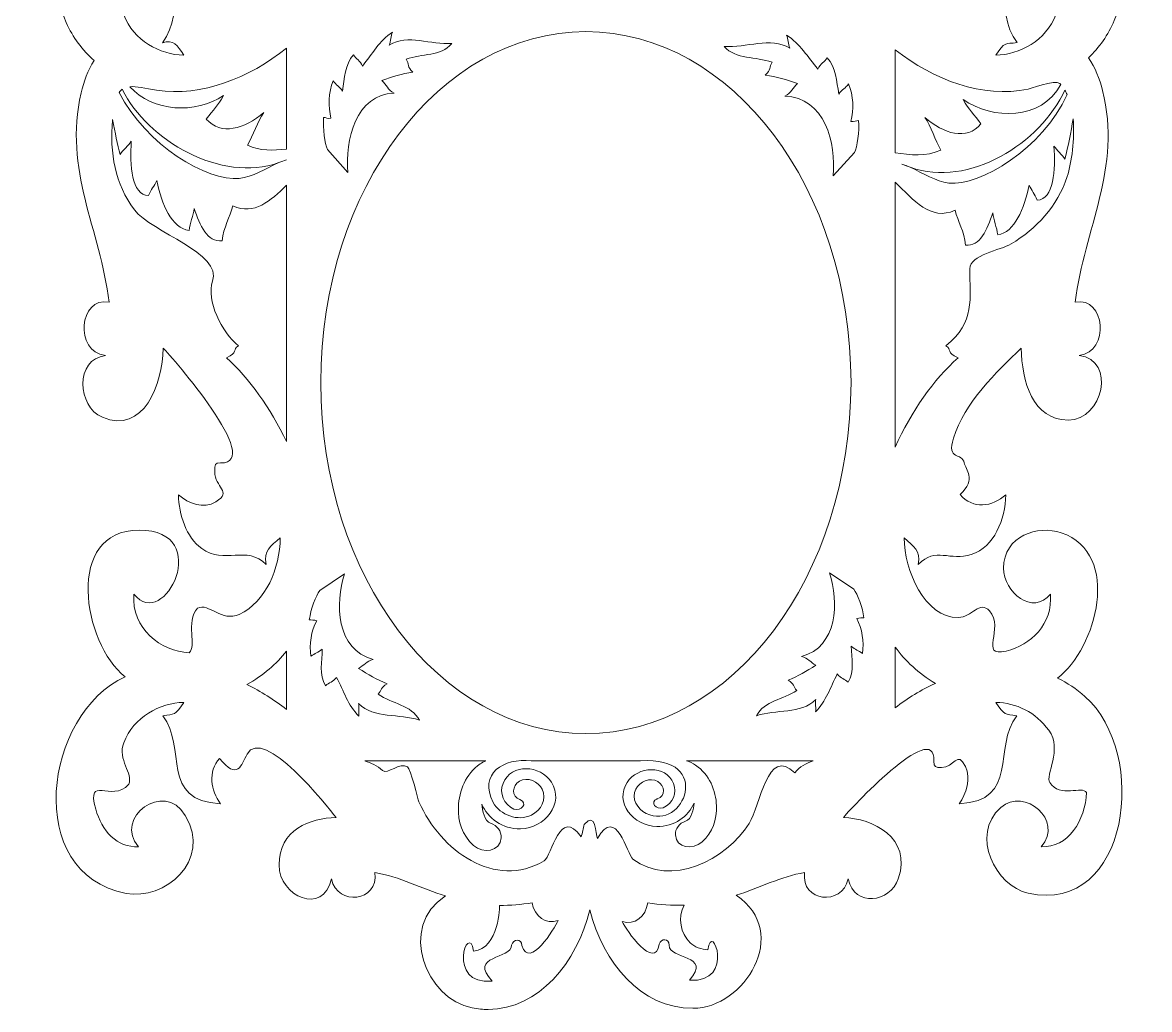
# Model space of a CAD drawing. Header units: centimetres. Extents: x -35 to 38, y -49 to 51.
# Drawn here: x -35.4 to 37.9, y -48.7 to 15.6 of the extents above; entities that cross this region are included whole.
import ezdxf

# ---------------------------------------------------------------- set-up
doc = ezdxf.new("R2010")
doc.units = ezdxf.units.CM
doc.header["$MEASUREMENT"] = 0
doc.layers.add('Camada 1', color=7, linetype='Continuous')

msp = doc.modelspace()

# ---------------------------------------------------------------- linework, layer by layer
at = {"layer": 'Camada 1', "color": 7, "lineweight": 9}
msp.add_ellipse((1.24353, -7.88677), major_axis=(0, 22.85319), ratio=0.75511428, dxfattribs=at)
at = {"layer": 'Camada 1', "color": 175, "lineweight": 9}
msp.add_open_spline([(-0.82451, 49.21813), (-0.31314, 49.23525), (0.11696, 48.79832), (0.46382, 48.20549), (0.46382, 48.20549), (0.20226, 48.09885), (-0.04941, 47.98473), (-0.26654, 47.88163), (-0.26654, 47.88163), (-1.32623, 46.91032), (-2.70864, 47.46081), (-3.41246, 46.21266), (-3.41246, 46.21266), (-4.98979, 43.41712), (-0.98296, 41.9436), (-0.77607, 44.76098), (-0.77607, 44.76098), (0.40431, 43.0922), (-1.8345, 40.33156), (-2.89932, 39.31406), (-2.89932, 39.31406), (-3.07469, 40.75643), (-4.03945, 41.57144), (-5.27324, 41.69894), (-5.27324, 41.69894), (-4.3057, 40.41023), (-4.78641, 38.93897), (-5.2891, 37.52878), (-5.2891, 37.52878), (-5.66316, 36.48107), (-6.1255, 35.4214), (-6.28718, 34.29775), (-6.28718, 34.29775), (-7.03198, 34.6908), (-7.92584, 34.51088), (-8.61507, 34.06767), (-8.61507, 34.06767), (-9.31904, 37.39138), (-14.19882, 37.15437), (-15.1954, 34.06645), (-15.1954, 34.06645), (-16.22613, 30.87281), (-12.38136, 26.02414), (-9.34996, 25.53943), (-9.34996, 25.53943), (-10.37281, 25.16538), (-11.41503, 24.68735), (-12.48841, 24.51571), (-12.48841, 24.51571), (-12.23548, 26.42548), (-14.92618, 26.72387), (-15.32178, 24.93163), (-15.32178, 24.93163), (-15.74475, 26.8255), (-18.0567, 26.46236), (-18.5883, 24.91535), (-18.5883, 24.91535), (-19.50847, 22.23809), (-16.89632, 20.97724), (-15.00977, 20.93509), (-15.00977, 20.93509), (-16.2443, 19.35758), (-17.71165, 17.51124), (-19.49262, 16.69425), (-19.49262, 16.69425), (-20.8863, 16.05456), (-20.30543, 17.26554), (-20.91107, 17.26554), (-20.91107, 17.26554), (-21.13192, 17.30111), (-21.06455, 17.91587), (-21.94761, 17.56798), (-21.94761, 17.56798), (-23.43468, 16.98107), (-23.42163, 18.81885), (-22.54461, 20.03049), (-22.54461, 20.03049), (-26.52449, 19.86686), (-24.70055, 16.28925), (-26.32652, 14.24566), (-26.32652, 14.24566), (-25.59127, 14.48166), (-25.36401, 14.07336), (-24.93735, 13.43696), (-24.93735, 13.43696), (-26.48675, 13.46415), (-28.20405, 14.38408), (-28.83951, 16.0602), (-28.83951, 16.0602), (-29.1544, 16.89111), (-28.25269, 18.36068), (-28.444, 18.65616), (-28.444, 18.65616), (-29.10513, 19.67827), (-30.60022, 18.84135), (-30.84153, 19.30018), (-30.84153, 19.30018), (-30.76217, 21.10212), (-29.65565, 22.92192), (-27.88691, 22.82961), (-27.88691, 22.82961), (-30.09987, 20.30499), (-22.9828, 17.84783), (-24.56778, 23.57357), (-24.56778, 23.57357), (-25.8305, 28.13509), (-31.53075, 25.41991), (-32.73716, 22.3257), (-32.73716, 22.3257), (-33.55493, 20.22801), (-33.51294, 17.59781), (-32.58675, 15.55422), (-32.58675, 15.55422), (-32.15233, 14.5959), (-31.52606, 13.75503), (-30.77595, 13.08211), (-30.77595, 13.08211), (-31.18037, 12.45304), (-31.44023, 11.71737), (-31.61442, 10.97379), (-31.61442, 10.97379), (-32.78625, 5.9681), (-30.36874, 2.09238), (-29.79922, -2.65076), (-29.79922, -2.65076), (-31.76025, -2.24678), (-32.06928, -5.87982), (-30.03854, -6.12317), (-30.03854, -6.12317), (-32.02668, -6.35879), (-31.87815, -9.44774), (-30.23264, -10.14719), (-30.23264, -10.14719), (-27.55554, -11.28618), (-26.30373, -7.98475), (-26.27841, -5.64278), (-26.27841, -5.64278), (-25.70656, -6.1928), (-19.64043, -13.17374), (-22.53766, -13.11794), (-22.53766, -13.11794), (-22.91542, -13.11794), (-22.91768, -13.22889), (-22.91768, -13.67897), (-22.91768, -13.67897), (-22.93641, -14.73167), (-21.72324, -14.95939), (-22.85256, -15.64972), (-22.85256, -15.64972), (-23.64023, -16.13114), (-24.6211, -15.77233), (-25.28331, -15.19041), (-25.28331, -15.19041), (-25.2344, -16.51017), (-24.79369, -17.93232), (-23.76642, -18.69255), (-23.76642, -18.69255), (-22.29357, -19.78186), (-20.83478, -18.42022), (-19.56441, -19.73453), (-19.56441, -19.73453), (-19.75887, -18.79371), (-19.2851, -18.55837), (-18.65568, -17.99621), (-18.65568, -17.99621), (-18.67541, -19.97308), (-19.57999, -22.16223), (-21.32062, -22.97695), (-21.32062, -22.97695), (-22.45507, -23.50806), (-23.31237, -22.19959), (-24.0352, -22.57044), (-24.0352, -22.57044), (-24.83944, -23.49441), (-24.07527, -25.06956), (-24.57823, -25.47325), (-24.57823, -25.47325), (-26.42037, -25.38283), (-28.36735, -23.92878), (-28.18027, -21.65174), (-28.18027, -21.65174), (-26.21384, -24.18107), (-22.92272, -17.47423), (-27.8335, -17.49758), (-27.8335, -17.49758), (-32.72374, -17.48101), (-31.51318, -24.8663), (-28.75241, -27.04163), (-28.75241, -27.04163), (-34.04157, -29.43762), (-35.43003, -39.8554), (-28.69044, -41.14543), (-28.69044, -41.14543), (-26.20835, -41.61998), (-23.07242, -39.04133), (-24.84358, -36.06465), (-24.84358, -36.06465), (-26.22563, -33.74187), (-29.52405, -36.24287), (-27.88574, -38.10522), (-27.88574, -38.10522), (-29.28383, -38.17768), (-30.2757, -37.0687), (-30.66417, -35.6588), (-30.66417, -35.6588), (-31.30224, -33.3442), (-29.64231, -35.30187), (-28.51588, -34.04102), (-28.51588, -34.04102), (-28.21072, -33.32783), (-29.26501, -32.45711), (-28.83951, -31.3345), (-28.83951, -31.3345), (-28.2045, -29.65951), (-26.48559, -28.7378), (-24.93672, -28.7105), (-24.93672, -28.7105), (-25.51308, -29.56682), (-25.53245, -29.47846), (-26.30274, -29.57397), (-26.30274, -29.57397), (-24.71739, -31.6136), (-26.4945, -35.1467), (-22.54596, -35.30479), (-22.54596, -35.30479), (-23.17636, -34.44631), (-23.38416, -33.21115), (-22.6009, -32.35247), (-22.6009, -32.35247), (-21.43664, -33.81255), (-21.18147, -32.80087), (-20.81451, -32.07497), (-20.81451, -32.07497), (-19.75158, -30.19108), (-15.58145, -35.47991), (-15.01103, -36.20919), (-15.01103, -36.20919), (-16.71735, -36.24787), (-18.73954, -36.9906), (-18.73413, -39.29155), (-18.73413, -39.29155), (-18.73224, -41.35508), (-15.85915, -42.60991), (-15.32151, -40.20658), (-15.32151, -40.20658), (-14.92781, -41.99977), (-12.23711, -41.70005), (-12.48841, -39.79056), (-12.48841, -39.79056), (-10.91495, -40.04275), (-9.41517, -40.84308), (-7.88964, -41.31387), (-7.88964, -41.31387), (-11.03186, -43.29825), (-9.18162, -48.03782), (-6.15279, -48.60713), (-6.15279, -48.60713), (-5.79953, -48.67338), (-5.4533, -48.70443), (-5.11499, -48.70312), (-5.11499, -48.70312), (-1.84495, -48.69031), (0.6766, -45.65387), (1.49328, -42.20772), (1.49328, -42.20772), (2.36103, -45.65407), (4.80142, -48.63178), (8.21152, -48.63019), (8.21152, -48.63019), (11.53992, -48.62464), (14.6463, -43.74072), (11.03282, -41.26522), (11.03282, -41.26522), (12.50369, -40.79875), (13.95807, -40.03476), (15.47946, -39.79056), (15.47946, -39.79056), (15.22808, -41.69959), (17.91914, -41.99957), (18.31284, -40.20658), (18.31284, -40.20658), (18.73608, -42.10007), (21.0474, -41.73854), (21.57964, -40.19096), (21.57964, -40.19096), (22.50043, -37.51324), (19.88693, -36.25106), (18.00083, -36.20919), (18.00083, -36.20919), (18.29887, -35.82874), (23.98724, -29.64934), (23.90113, -32.52948), (23.90113, -32.52948), (23.90113, -32.94211), (23.99138, -32.94503), (24.38572, -32.94503), (24.38572, -32.94503), (25.2087, -32.9645), (25.42919, -31.79286), (25.95251, -32.88546), (25.95251, -32.88546), (26.32712, -33.668), (26.00529, -34.65503), (25.53755, -35.30423), (25.53755, -35.30423), (29.48465, -35.14981), (27.71034, -31.6136), (29.29245, -29.57444), (29.29245, -29.57444), (28.52413, -29.47846), (28.50153, -29.56578), (27.92769, -28.7105), (27.92769, -28.7105), (29.26695, -28.73384), (30.51543, -29.35274), (31.38039, -30.52599), (31.38039, -30.52599), (32.28822, -31.75663), (31.13603, -33.46898), (31.43569, -33.9312), (31.43569, -33.9312), (32.09718, -34.95181), (33.59128, -34.1163), (33.83249, -34.57542), (33.83249, -34.57542), (33.75368, -36.36455), (32.64535, -38.21372), (30.87671, -38.10476), (30.87671, -38.10476), (32.38477, -36.39334), (29.78783, -34.21519), (28.25365, -35.555), (28.25365, -35.555), (26.21021, -37.33971), (27.94263, -40.68104), (30.03337, -41.13489), (30.03337, -41.13489), (36.61659, -42.56465), (37.92857, -32.03348), (33.72629, -28.31895), (33.72629, -28.31895), (33.17785, -27.83631), (32.58338, -27.43949), (31.94243, -27.12914), (31.94243, -27.12914), (34.48064, -25.22323), (36.15399, -19.02219), (32.18716, -17.66516), (32.18716, -17.66516), (30.66576, -17.14488), (28.44622, -17.85939), (28.42785, -19.9695), (28.42785, -19.9695), (28.42433, -21.52922), (30.3515, -23.10955), (31.48298, -21.65136), (31.48298, -21.65136), (31.64502, -23.63246), (30.19675, -24.98111), (28.5997, -25.36598), (28.5997, -25.36598), (26.7908, -25.80223), (28.51999, -23.87655), (27.52028, -22.75008), (27.52028, -22.75008), (26.88484, -22.03397), (26.35612, -23.18021), (25.49846, -23.18218), (25.49846, -23.18218), (23.25262, -23.19941), (21.97937, -20.08336), (21.95875, -17.99583), (21.95875, -17.99583), (22.59294, -18.5642), (23.06734, -18.79917), (22.88054, -19.72672), (22.88054, -19.72672), (24.00723, -18.55282), (24.94939, -19.54059), (26.33, -19.07837), (26.33, -19.07837), (27.83779, -18.5739), (28.52603, -16.8175), (28.58674, -15.19107), (28.58674, -15.19107), (27.66773, -15.98406), (26.45079, -16.15268), (25.60556, -15.17583), (25.60556, -15.17583), (26.69577, -14.14909), (25.9417, -13.55024), (25.87027, -13.11766), (25.87027, -13.11766), (25.75453, -12.41953), (24.71043, -12.97425), (25.16672, -11.50798), (25.16672, -11.50798), (25.8963, -9.16497), (27.94354, -7.21859), (29.58094, -5.6441), (29.58094, -5.6441), (29.60382, -7.77802), (30.34511, -10.33275), (32.64471, -10.32617), (32.64471, -10.32617), (34.90641, -10.3225), (35.79108, -6.41656), (33.34187, -6.12317), (33.34187, -6.12317), (35.37388, -5.88141), (35.06277, -2.24575), (33.10255, -2.65076), (33.10255, -2.65076), (33.67864, 2.14611), (36.15488, 6.07895), (34.87723, 11.13742), (34.87723, 11.13742), (34.68591, 11.89371), (34.40093, 12.63956), (33.95831, 13.25939), (33.95831, 13.25939), (34.65763, 13.93259), (35.23661, 14.75719), (35.63662, 15.68634), (35.63662, 15.68634), (36.50571, 17.70574), (36.52886, 20.27318), (35.72849, 22.3257), (35.72849, 22.3257), (34.52225, 25.41991), (28.82118, 28.13509), (27.55848, 23.57357), (27.55848, 23.57357), (25.97322, 17.8468), (33.0921, 20.3063), (30.87707, 22.82961), (30.87707, 22.82961), (32.27543, 22.90197), (33.26657, 21.79357), (33.65514, 20.38366), (33.65514, 20.38366), (34.2878, 18.0908), (32.64535, 19.99069), (31.50684, 18.76606), (31.50684, 18.76606), (31.20213, 18.05325), (32.25516, 17.18357), (31.83002, 16.06114), (31.83002, 16.06114), (31.19547, 14.38804), (29.47673, 13.46058), (27.92831, 13.43696), (27.92831, 13.43696), (28.50918, 14.30372), (28.52413, 14.16831), (29.31469, 14.24933), (29.31469, 14.24933), (27.69287, 16.29084), (29.51483, 19.86883), (25.53818, 20.02984), (25.53818, 20.02984), (26.16832, 19.17004), (26.37197, 17.93874), (25.59222, 17.07762), (25.59222, 17.07762), (24.43021, 18.53599), (24.17657, 17.52846), (23.80521, 16.80077), (23.80521, 16.80077), (22.74353, 14.91688), (18.57143, 20.20646), (18.00146, 20.93574), (18.00146, 20.93574), (19.70714, 20.97291), (21.73024, 21.71649), (21.72519, 24.01603), (21.72519, 24.01603), (21.72329, 26.07994), (18.84985, 27.33543), (18.31284, 24.93059), (18.31284, 24.93059), (17.91914, 26.72462), (15.22744, 26.42548), (15.47946, 24.51571), (15.47946, 24.51571), (14.3759, 24.69224), (13.30505, 25.18787), (12.25302, 25.5717), (12.25302, 25.5717), (14.98659, 26.07627), (17.41708, 28.31502), (17.88005, 31.44245), (17.88005, 31.44245), (18.09072, 32.86593), (17.6444, 34.3075), (16.82869, 35.29679), (16.82869, 35.29679), (13.98353, 38.74739), (11.15127, 34.29523), (11.27268, 34.23432), (11.27268, 34.23432), (10.94067, 34.41358), (10.58355, 34.50881), (10.20191, 34.51982), (10.20191, 34.51982), (8.71925, 34.51718), (9.26832, 34.77945), (8.69385, 36.38649), (8.69385, 36.38649), (8.09866, 38.0516), (7.0333, 40.09218), (8.26619, 41.70026), (8.26619, 41.70026), (7.0323, 41.57144), (6.06574, 40.75775), (5.89029, 39.31443), (5.89029, 39.31443), (4.82555, 40.33156), (2.58792, 43.09154), (3.76677, 44.75966), (3.76677, 44.75966), (4.06202, 40.73121), (9.95944, 46.25351), (4.62154, 47.42261), (4.62154, 47.42261), (3.7457, 47.66372), (3.15239, 47.9439), (2.74522, 48.16958), (2.74522, 48.16958), (3.10279, 48.77823), (3.51056, 49.23214), (3.92807, 49.21813), (3.92807, 49.21813), (4.27054, 49.77828), (2.83318, 50.33934), (2.07952, 49.7164), (2.07952, 49.7164), (2.61982, 50.76013), (2.49296, 51.1979), (1.57089, 51.44879), (1.57089, 51.44879), (1.57089, 51.44879), (1.57125, 51.4603), (1.57125, 51.4603), (1.57125, 51.4603), (1.56425, 51.45834), (1.55824, 51.4563), (1.5516, 51.45458), (1.5516, 51.45458), (1.54496, 51.4563), (1.5393, 51.45834), (1.53294, 51.4603), (1.53294, 51.4603), (1.53294, 51.4603), (1.53294, 51.44879), (1.53294, 51.44879), (1.53294, 51.44879), (0.61122, 51.1979), (0.48337, 50.75955), (1.02367, 49.7164), (1.02367, 49.7164), (0.271, 50.33877), (-1.16734, 49.77828), (-0.82451, 49.21813)], degree=3, knots=[0, 0, 0, 0, 0.00704225, 0.00704225, 0.00704225, 0.00704225, 0.01408451, 0.01408451, 0.01408451, 0.01408451, 0.02112676, 0.02112676, 0.02112676, 0.02112676, 0.02816901, 0.02816901, 0.02816901, 0.02816901, 0.03521127, 0.03521127, 0.03521127, 0.03521127, 0.04225352, 0.04225352, 0.04225352, 0.04225352, 0.04929577, 0.04929577, 0.04929577, 0.04929577, 0.05633803, 0.05633803, 0.05633803, 0.05633803, 0.06338028, 0.06338028, 0.06338028, 0.06338028, 0.07042254, 0.07042254, 0.07042254, 0.07042254, 0.07746479, 0.07746479, 0.07746479, 0.07746479, 0.08450704, 0.08450704, 0.08450704, 0.08450704, 0.0915493, 0.0915493, 0.0915493, 0.0915493, 0.09859155, 0.09859155, 0.09859155, 0.09859155, 0.1056338, 0.1056338, 0.1056338, 0.1056338, 0.11267606, 0.11267606, 0.11267606, 0.11267606, 0.11971831, 0.11971831, 0.11971831, 0.11971831, 0.12676056, 0.12676056, 0.12676056, 0.12676056, 0.13380282, 0.13380282, 0.13380282, 0.13380282, 0.14084507, 0.14084507, 0.14084507, 0.14084507, 0.14788732, 0.14788732, 0.14788732, 0.14788732, 0.15492958, 0.15492958, 0.15492958, 0.15492958, 0.16197183, 0.16197183, 0.16197183, 0.16197183, 0.16901408, 0.16901408, 0.16901408, 0.16901408, 0.17605634, 0.17605634, 0.17605634, 0.17605634, 0.18309859, 0.18309859, 0.18309859, 0.18309859, 0.19014085, 0.19014085, 0.19014085, 0.19014085, 0.1971831, 0.1971831, 0.1971831, 0.1971831, 0.20422535, 0.20422535, 0.20422535, 0.20422535, 0.21126761, 0.21126761, 0.21126761, 0.21126761, 0.21830986, 0.21830986, 0.21830986, 0.21830986, 0.22535211, 0.22535211, 0.22535211, 0.22535211, 0.23239437, 0.23239437, 0.23239437, 0.23239437, 0.23943662, 0.23943662, 0.23943662, 0.23943662, 0.24647887, 0.24647887, 0.24647887, 0.24647887, 0.25352113, 0.25352113, 0.25352113, 0.25352113, 0.26056338, 0.26056338, 0.26056338, 0.26056338, 0.26760563, 0.26760563, 0.26760563, 0.26760563, 0.27464789, 0.27464789, 0.27464789, 0.27464789, 0.28169014, 0.28169014, 0.28169014, 0.28169014, 0.28873239, 0.28873239, 0.28873239, 0.28873239, 0.29577465, 0.29577465, 0.29577465, 0.29577465, 0.3028169, 0.3028169, 0.3028169, 0.3028169, 0.30985915, 0.30985915, 0.30985915, 0.30985915, 0.31690141, 0.31690141, 0.31690141, 0.31690141, 0.32394366, 0.32394366, 0.32394366, 0.32394366, 0.33098592, 0.33098592, 0.33098592, 0.33098592, 0.33802817, 0.33802817, 0.33802817, 0.33802817, 0.34507042, 0.34507042, 0.34507042, 0.34507042, 0.35211268, 0.35211268, 0.35211268, 0.35211268, 0.35915493, 0.35915493, 0.35915493, 0.35915493, 0.36619718, 0.36619718, 0.36619718, 0.36619718, 0.37323944, 0.37323944, 0.37323944, 0.37323944, 0.38028169, 0.38028169, 0.38028169, 0.38028169, 0.38732394, 0.38732394, 0.38732394, 0.38732394, 0.3943662, 0.3943662, 0.3943662, 0.3943662, 0.40140845, 0.40140845, 0.40140845, 0.40140845, 0.4084507, 0.4084507, 0.4084507, 0.4084507, 0.41549296, 0.41549296, 0.41549296, 0.41549296, 0.42253521, 0.42253521, 0.42253521, 0.42253521, 0.42957746, 0.42957746, 0.42957746, 0.42957746, 0.43661972, 0.43661972, 0.43661972, 0.43661972, 0.44366197, 0.44366197, 0.44366197, 0.44366197, 0.45070423, 0.45070423, 0.45070423, 0.45070423, 0.45774648, 0.45774648, 0.45774648, 0.45774648, 0.46478873, 0.46478873, 0.46478873, 0.46478873, 0.47183099, 0.47183099, 0.47183099, 0.47183099, 0.47887324, 0.47887324, 0.47887324, 0.47887324, 0.48591549, 0.48591549, 0.48591549, 0.48591549, 0.49295775, 0.49295775, 0.49295775, 0.49295775, 0.5, 0.5, 0.5, 0.5, 0.50704225, 0.50704225, 0.50704225, 0.50704225, 0.51408451, 0.51408451, 0.51408451, 0.51408451, 0.52112676, 0.52112676, 0.52112676, 0.52112676, 0.52816901, 0.52816901, 0.52816901, 0.52816901, 0.53521127, 0.53521127, 0.53521127, 0.53521127, 0.54225352, 0.54225352, 0.54225352, 0.54225352, 0.54929577, 0.54929577, 0.54929577, 0.54929577, 0.55633803, 0.55633803, 0.55633803, 0.55633803, 0.56338028, 0.56338028, 0.56338028, 0.56338028, 0.57042254, 0.57042254, 0.57042254, 0.57042254, 0.57746479, 0.57746479, 0.57746479, 0.57746479, 0.58450704, 0.58450704, 0.58450704, 0.58450704, 0.5915493, 0.5915493, 0.5915493, 0.5915493, 0.59859155, 0.59859155, 0.59859155, 0.59859155, 0.6056338, 0.6056338, 0.6056338, 0.6056338, 0.61267606, 0.61267606, 0.61267606, 0.61267606, 0.61971831, 0.61971831, 0.61971831, 0.61971831, 0.62676056, 0.62676056, 0.62676056, 0.62676056, 0.63380282, 0.63380282, 0.63380282, 0.63380282, 0.64084507, 0.64084507, 0.64084507, 0.64084507, 0.64788732, 0.64788732, 0.64788732, 0.64788732, 0.65492958, 0.65492958, 0.65492958, 0.65492958, 0.66197183, 0.66197183, 0.66197183, 0.66197183, 0.66901408, 0.66901408, 0.66901408, 0.66901408, 0.67605634, 0.67605634, 0.67605634, 0.67605634, 0.68309859, 0.68309859, 0.68309859, 0.68309859, 0.69014085, 0.69014085, 0.69014085, 0.69014085, 0.6971831, 0.6971831, 0.6971831, 0.6971831, 0.70422535, 0.70422535, 0.70422535, 0.70422535, 0.71126761, 0.71126761, 0.71126761, 0.71126761, 0.71830986, 0.71830986, 0.71830986, 0.71830986, 0.72535211, 0.72535211, 0.72535211, 0.72535211, 0.73239437, 0.73239437, 0.73239437, 0.73239437, 0.73943662, 0.73943662, 0.73943662, 0.73943662, 0.74647887, 0.74647887, 0.74647887, 0.74647887, 0.75352113, 0.75352113, 0.75352113, 0.75352113, 0.76056338, 0.76056338, 0.76056338, 0.76056338, 0.76760563, 0.76760563, 0.76760563, 0.76760563, 0.77464789, 0.77464789, 0.77464789, 0.77464789, 0.78169014, 0.78169014, 0.78169014, 0.78169014, 0.78873239, 0.78873239, 0.78873239, 0.78873239, 0.79577465, 0.79577465, 0.79577465, 0.79577465, 0.8028169, 0.8028169, 0.8028169, 0.8028169, 0.80985915, 0.80985915, 0.80985915, 0.80985915, 0.81690141, 0.81690141, 0.81690141, 0.81690141, 0.82394366, 0.82394366, 0.82394366, 0.82394366, 0.83098592, 0.83098592, 0.83098592, 0.83098592, 0.83802817, 0.83802817, 0.83802817, 0.83802817, 0.84507042, 0.84507042, 0.84507042, 0.84507042, 0.85211268, 0.85211268, 0.85211268, 0.85211268, 0.85915493, 0.85915493, 0.85915493, 0.85915493, 0.86619718, 0.86619718, 0.86619718, 0.86619718, 0.87323944, 0.87323944, 0.87323944, 0.87323944, 0.88028169, 0.88028169, 0.88028169, 0.88028169, 0.88732394, 0.88732394, 0.88732394, 0.88732394, 0.8943662, 0.8943662, 0.8943662, 0.8943662, 0.90140845, 0.90140845, 0.90140845, 0.90140845, 0.9084507, 0.9084507, 0.9084507, 0.9084507, 0.91549296, 0.91549296, 0.91549296, 0.91549296, 0.92253521, 0.92253521, 0.92253521, 0.92253521, 0.92957746, 0.92957746, 0.92957746, 0.92957746, 0.93661972, 0.93661972, 0.93661972, 0.93661972, 0.94366197, 0.94366197, 0.94366197, 0.94366197, 0.95070423, 0.95070423, 0.95070423, 0.95070423, 0.95774648, 0.95774648, 0.95774648, 0.95774648, 0.96478873, 0.96478873, 0.96478873, 0.96478873, 0.97183099, 0.97183099, 0.97183099, 0.97183099, 0.97887324, 0.97887324, 0.97887324, 0.97887324, 0.98591549, 0.98591549, 0.98591549, 0.98591549, 1, 1, 1, 1], dxfattribs=at)
at = {"layer": 'Camada 1', "color": 7, "lineweight": 0}
for points in [[(-7.48896, 14.19782), (-8.2013, 13.33154), (-9.43753, 13.55704), (-10.45797, 13.16445), (-10.45797, 13.16445), (-10.25905, 12.84483), (-10.39921, 12.67047), (-10.033, 12.33233), (-10.033, 12.33233), (-10.72183, 12.22256), (-11.35576, 12.03674), (-12.04609, 11.77862), (-12.04609, 11.77862), (-11.71983, 11.49559), (-11.66621, 11.17839), (-11.24487, 10.95818), (-11.24487, 10.95818), (-13.70964, 10.91233), (-14.46578, 7.87262), (-14.24485, 5.79244), (-14.24485, 5.79244), (-14.24485, 5.79244), (-15.58043, 7.29642), (-15.58043, 7.29642), (-15.58043, 7.29642), (-15.75157, 7.65793), (-15.88639, 8.6805), (-15.83063, 9.38036), (-15.83063, 9.38036), (-15.70414, 9.38278), (-15.53514, 9.29483), (-15.35289, 9.32216), (-15.35289, 9.32216), (-15.54347, 10.07713), (-15.5142, 11.0188), (-15.21572, 11.7568), (-15.21572, 11.7568), (-15.02343, 11.49867), (-14.79951, 11.39066), (-14.60145, 11.09661), (-14.60145, 11.09661), (-14.46193, 11.92564), (-14.45125, 12.84637), (-13.88313, 13.45277), (-13.88313, 13.45277), (-13.71797, 13.19002), (-13.46393, 13.09193), (-13.30497, 12.72734), (-13.30497, 12.72734), (-12.66506, 13.50413), (-12.20676, 14.3735), (-11.35341, 14.9281), (-11.35341, 14.9281), (-11.44464, 14.69709), (-11.45447, 14.33867), (-11.55468, 14.08188), (-11.55468, 14.08188), (-10.35477, 14.86969), (-8.8457, 14.06799), (-7.48896, 14.19782)], [(10.25344, 14.00516), (10.99964, 13.13765), (12.29462, 13.36347), (13.36356, 12.97032), (13.36356, 12.97032), (13.15519, 12.65025), (13.30201, 12.47564), (12.91839, 12.13702), (12.91839, 12.13702), (13.63997, 12.02709), (14.30402, 11.84101), (15.02716, 11.58252), (15.02716, 11.58252), (14.6854, 11.29909), (14.62922, 10.98144), (14.18786, 10.76092), (14.18786, 10.76092), (16.76977, 10.715), (17.56185, 7.67097), (17.33042, 5.58783), (17.33042, 5.58783), (17.33042, 5.58783), (18.72948, 7.09395), (18.72948, 7.09395), (18.72948, 7.09395), (18.90876, 7.45597), (19.04998, 8.47999), (18.99157, 9.18085), (18.99157, 9.18085), (18.85907, 9.18328), (18.68203, 9.0952), (18.49112, 9.12257), (18.49112, 9.12257), (18.69076, 9.87861), (18.6601, 10.82162), (18.34743, 11.56067), (18.34743, 11.56067), (18.146, 11.30218), (17.91144, 11.19401), (17.70397, 10.89954), (17.70397, 10.89954), (17.55782, 11.72975), (17.54663, 12.65179), (16.95151, 13.25905), (16.95151, 13.25905), (16.7785, 12.99593), (16.51239, 12.8977), (16.34587, 12.53259), (16.34587, 12.53259), (15.67555, 13.31049), (15.19547, 14.18109), (14.30156, 14.73648), (14.30156, 14.73648), (14.39713, 14.50514), (14.40742, 14.14622), (14.51239, 13.88905), (14.51239, 13.88905), (13.25545, 14.67798), (11.67466, 13.87514), (10.25344, 14.00516)], [(-9.59842, -29.86288), (-10.11581, -28.87783), (-11.37245, -28.79125), (-12.28965, -28.17653), (-12.28965, -28.17653), (-12.02865, -27.92449), (-12.12964, -27.72701), (-11.70108, -27.49795), (-11.70108, -27.49795), (-12.35244, -27.22871), (-12.93428, -26.90133), (-13.55632, -26.49248), (-13.55632, -26.49248), (-13.17829, -26.30551), (-13.05999, -26.02069), (-12.60195, -25.91563), (-12.60195, -25.91563), (-15.00461, -25.27794), (-15.11387, -22.2421), (-14.46601, -20.34271), (-14.46601, -20.34271), (-14.46601, -20.34271), (-16.08518, -21.43229), (-16.08518, -21.43229), (-16.08518, -21.43229), (-16.32768, -21.73035), (-16.67181, -22.65772), (-16.76246, -23.32814), (-16.76246, -23.32814), (-16.63917, -23.36093), (-16.45552, -23.31914), (-16.28283, -23.38877), (-16.28283, -23.38877), (-16.62601, -24.05149), (-16.79276, -24.94251), (-16.65379, -25.70728), (-16.65379, -25.70728), (-16.41204, -25.51137), (-16.17049, -25.46401), (-15.91563, -25.23576), (-15.91563, -25.23576), (-15.95112, -26.04764), (-16.13172, -26.91452), (-15.70155, -27.62082), (-15.70155, -27.62082), (-15.4854, -27.41402), (-15.21642, -27.38323), (-14.9852, -27.07934), (-14.9852, -27.07934), (-14.52013, -27.96291), (-14.25201, -28.88956), (-13.53195, -29.61605), (-13.53195, -29.61605), (-13.5733, -29.37719), (-13.50854, -29.03837), (-13.55333, -28.77313), (-13.55333, -28.77313), (-12.5425, -29.80215), (-10.89927, -29.41367), (-9.59842, -29.86288)], [(12.34726, -29.57483), (12.85268, -28.61336), (14.08026, -28.52886), (14.97626, -27.92886), (14.97626, -27.92886), (14.7213, -27.68285), (14.81995, -27.49009), (14.4013, -27.26652), (14.4013, -27.26652), (15.0376, -27.00372), (15.60598, -26.68419), (16.21364, -26.28512), (16.21364, -26.28512), (15.84436, -26.10263), (15.72879, -25.82463), (15.28134, -25.72209), (15.28134, -25.72209), (17.62845, -25.09966), (17.73517, -22.1365), (17.1023, -20.28259), (17.1023, -20.28259), (17.1023, -20.28259), (18.68403, -21.34608), (18.68403, -21.34608), (18.68403, -21.34608), (18.92092, -21.637), (19.25709, -22.54217), (19.34565, -23.19654), (19.34565, -23.19654), (19.22521, -23.22855), (19.04581, -23.18776), (18.87711, -23.25572), (18.87711, -23.25572), (19.21235, -23.90257), (19.37525, -24.77226), (19.23949, -25.51872), (19.23949, -25.51872), (19.00333, -25.3275), (18.76736, -25.28127), (18.5184, -25.05849), (18.5184, -25.05849), (18.55307, -25.85094), (18.72949, -26.69706), (18.30927, -27.38645), (18.30927, -27.38645), (18.09812, -27.1846), (17.83536, -27.15455), (17.60948, -26.85793), (17.60948, -26.85793), (17.15517, -27.72034), (16.89325, -28.62482), (16.18983, -29.33391), (16.18983, -29.33391), (16.23023, -29.10077), (16.16697, -28.77006), (16.21072, -28.51117), (16.21072, -28.51117), (15.22326, -29.51556), (13.61802, -29.13638), (12.34726, -29.57483)]]:
    msp.add_open_spline(points, degree=3, knots=[0, 0, 0, 0, 0.0625, 0.0625, 0.0625, 0.0625, 0.125, 0.125, 0.125, 0.125, 0.1875, 0.1875, 0.1875, 0.1875, 0.25, 0.25, 0.25, 0.25, 0.3125, 0.3125, 0.3125, 0.3125, 0.375, 0.375, 0.375, 0.375, 0.4375, 0.4375, 0.4375, 0.4375, 0.5, 0.5, 0.5, 0.5, 0.5625, 0.5625, 0.5625, 0.5625, 0.625, 0.625, 0.625, 0.625, 0.6875, 0.6875, 0.6875, 0.6875, 0.75, 0.75, 0.75, 0.75, 0.8125, 0.8125, 0.8125, 0.8125, 0.875, 0.875, 0.875, 0.875, 1, 1, 1, 1], dxfattribs=at)
at = {"layer": 'Camada 1', "color": 7, "lineweight": 9}
for points, knots in [([(-18.24514, 13.89617), (-18.24514, 13.89617), (-18.24541, 7.32004), (-18.24541, 7.32004), (-18.24541, 7.32004), (-19.1028, 7.22727), (-19.96144, 7.17494), (-20.78055, 7.56885), (-20.78055, 7.56885), (-20.41333, 8.19941), (-20.12673, 9.12584), (-19.72428, 9.70202), (-19.72428, 9.70202), (-20.97655, 8.62269), (-22.51316, 8.17759), (-23.47161, 9.27527), (-23.47161, 9.27527), (-22.9991, 9.90292), (-22.707, 10.13815), (-22.34347, 10.80447), (-22.34347, 10.80447), (-24.15273, 9.58709), (-26.978, 9.72234), (-28.43743, 11.38152), (-28.43743, 11.38152), (-28.01995, 11.40806), (-27.46772, 11.2719), (-26.70364, 11.157), (-26.70364, 11.157), (-23.74904, 10.71868), (-20.70238, 11.92552), (-18.24514, 13.89617)], [0, 0, 0, 0, 0.11111111, 0.11111111, 0.11111111, 0.11111111, 0.22222222, 0.22222222, 0.22222222, 0.22222222, 0.33333333, 0.33333333, 0.33333333, 0.33333333, 0.44444444, 0.44444444, 0.44444444, 0.44444444, 0.55555556, 0.55555556, 0.55555556, 0.55555556, 0.66666667, 0.66666667, 0.66666667, 0.66666667, 0.77777778, 0.77777778, 0.77777778, 0.77777778, 1, 1, 1, 1]), ([(32.15517, 11.52823), (30.87234, 9.14985), (27.73137, 9.2263), (25.80425, 10.55081), (25.80425, 10.55081), (26.15814, 9.88825), (26.5023, 9.57874), (26.96221, 8.95467), (26.96221, 8.95467), (26.02915, 7.8632), (24.53316, 8.30584), (23.31413, 9.37897), (23.31413, 9.37897), (23.70594, 8.80609), (23.9849, 7.88493), (24.34239, 7.25794), (24.34239, 7.25794), (23.3843, 6.78725), (22.37055, 6.95719), (21.37013, 7.06776), (21.37013, 7.06776), (21.37013, 7.06776), (21.37013, 13.792), (21.37013, 13.792), (21.37013, 13.792), (23.90104, 11.80751), (27.03903, 10.62589), (30.03878, 11.21515), (30.03878, 11.21515), (29.95077, 11.19783), (31.84047, 11.85946), (32.09051, 11.59824), (32.09051, 11.59824), (32.11233, 11.57547), (32.13371, 11.55214), (32.15517, 11.52823)], [0, 0, 0, 0, 0.1, 0.1, 0.1, 0.1, 0.2, 0.2, 0.2, 0.2, 0.3, 0.3, 0.3, 0.3, 0.4, 0.4, 0.4, 0.4, 0.5, 0.5, 0.5, 0.5, 0.6, 0.6, 0.6, 0.6, 0.7, 0.7, 0.7, 0.7, 0.8, 0.8, 0.8, 0.8, 1, 1, 1, 1]), ([(-29.13756, 10.99948), (-29.07982, 11.08633), (-29.01668, 11.15728), (-28.94498, 11.21082), (-28.94498, 11.21082), (-27.28652, 7.86687), (-22.51251, 5.1066), (-18.74089, 6.43663), (-18.74089, 6.43663), (-18.57695, 6.50711), (-18.41096, 6.57449), (-18.24541, 6.62803), (-18.24541, 6.62803), (-18.24541, 6.62803), (-18.24541, 6.62004), (-18.24541, 6.62004), (-18.24541, 6.62004), (-18.4124, 6.54974), (-18.5775, 6.49375), (-18.74089, 6.43663), (-18.74089, 6.43663), (-19.60432, 6.05947), (-20.46044, 5.49581), (-21.31774, 5.40802), (-21.31774, 5.40802), (-23.39542, 5.19817), (-27.41026, 7.56904), (-29.13756, 10.99948)], [0, 0, 0, 0, 0.125, 0.125, 0.125, 0.125, 0.25, 0.25, 0.25, 0.25, 0.375, 0.375, 0.375, 0.375, 0.5, 0.5, 0.5, 0.5, 0.625, 0.625, 0.625, 0.625, 0.75, 0.75, 0.75, 0.75, 1, 1, 1, 1]), ([(32.42184, 11.15467), (32.47592, 11.06191), (32.52557, 10.96488), (32.57116, 10.86399), (32.57116, 10.86399), (30.94528, 7.34817), (26.92627, 4.89675), (24.86535, 5.10935), (24.86535, 5.10935), (24.03075, 5.19667), (23.19731, 5.75713), (22.35668, 6.13212), (22.35668, 6.13212), (22.17653, 6.19639), (21.99406, 6.25944), (21.80923, 6.3431), (21.80923, 6.3431), (21.99189, 6.2871), (22.17564, 6.21164), (22.35668, 6.13212), (22.35668, 6.13212), (26.19385, 4.75007), (30.83924, 7.71401), (32.42184, 11.15467)], [0, 0, 0, 0, 0.14285714, 0.14285714, 0.14285714, 0.14285714, 0.28571429, 0.28571429, 0.28571429, 0.28571429, 0.42857143, 0.42857143, 0.42857143, 0.42857143, 0.57142857, 0.57142857, 0.57142857, 0.57142857, 0.71428571, 0.71428571, 0.71428571, 0.71428571, 1, 1, 1, 1]), ([(-29.56305, 9.24271), (-29.4148, 8.39101), (-29.2442, 7.6047), (-29.0799, 6.96463), (-29.0799, 6.96463), (-28.90508, 7.24637), (-28.52119, 7.56546), (-28.35231, 7.82894), (-28.35231, 7.82894), (-28.45589, 6.29294), (-28.34826, 4.31626), (-27.22732, 4.28766), (-27.22732, 4.28766), (-27.05862, 4.69539), (-26.86199, 4.91248), (-26.69418, 5.26696), (-26.69418, 5.26696), (-26.37777, 3.73049), (-25.71421, 2.16446), (-24.59039, 2.02313), (-24.59039, 2.02313), (-24.52797, 2.47857), (-24.31892, 3.00854), (-24.261, 3.45853), (-24.261, 3.45853), (-23.88694, 2.3426), (-23.40821, 1.23239), (-22.43525, 1.34842), (-22.43525, 1.34842), (-22.345, 2.2452), (-21.93743, 2.88301), (-21.7345, 3.62218), (-21.7345, 3.62218), (-20.34001, 3.00018), (-19.29059, 3.93948), (-18.24541, 4.96292), (-18.24541, 4.96292), (-18.24541, 4.96292), (-18.24541, -11.72846), (-18.24541, -11.72846), (-18.24541, -11.72846), (-18.24568, -11.72789), (-18.24595, -11.72723), (-18.24622, -11.72667), (-18.24622, -11.72667), (-19.28996, -9.54419), (-20.67634, -7.60976), (-22.16306, -6.26356), (-22.16306, -6.26356), (-21.36737, -5.92763), (-21.7916, -5.74205), (-21.37439, -5.48639), (-21.37439, -5.48639), (-22.45597, -4.62659), (-23.49918, -2.51168), (-23.05783, -1.2847), (-23.05783, -1.2847), (-22.394, 0.55901), (-27.01655, 1.87332), (-28.1474, 3.36509), (-28.1474, 3.36509), (-29.40291, 5.02201), (-29.77327, 7.08518), (-29.56675, 9.20478), (-29.56675, 9.20478), (-29.56548, 9.2174), (-29.56422, 9.23001), (-29.56305, 9.24271)], [0, 0, 0, 0, 0.05555556, 0.05555556, 0.05555556, 0.05555556, 0.11111111, 0.11111111, 0.11111111, 0.11111111, 0.16666667, 0.16666667, 0.16666667, 0.16666667, 0.22222222, 0.22222222, 0.22222222, 0.22222222, 0.27777778, 0.27777778, 0.27777778, 0.27777778, 0.33333333, 0.33333333, 0.33333333, 0.33333333, 0.38888889, 0.38888889, 0.38888889, 0.38888889, 0.44444444, 0.44444444, 0.44444444, 0.44444444, 0.5, 0.5, 0.5, 0.5, 0.55555556, 0.55555556, 0.55555556, 0.55555556, 0.61111111, 0.61111111, 0.61111111, 0.61111111, 0.66666667, 0.66666667, 0.66666667, 0.66666667, 0.72222222, 0.72222222, 0.72222222, 0.72222222, 0.77777778, 0.77777778, 0.77777778, 0.77777778, 0.83333333, 0.83333333, 0.83333333, 0.83333333, 0.88888889, 0.88888889, 0.88888889, 0.88888889, 1, 1, 1, 1]), ([(32.95304, 9.29264), (33.08557, 7.95985), (32.86941, 6.4678), (32.57573, 5.53486), (32.57573, 5.53486), (31.95838, 3.57625), (30.53327, 2.11365), (28.92513, 1.14695), (28.92513, 1.14695), (28.22924, 0.7283), (26.23155, 0.44581), (26.23155, -0.47967), (26.23155, -0.47967), (26.22768, -2.3885), (26.61471, -3.94671), (24.67737, -5.48573), (24.67737, -5.48573), (25.09647, -5.743), (24.66341, -5.92565), (25.46576, -6.26384), (25.46576, -6.26384), (23.89113, -7.68956), (22.4318, -9.7625), (21.3713, -12.08857), (21.3713, -12.08857), (21.37121, -12.08885), (21.37103, -12.08914), (21.37094, -12.08942), (21.37094, -12.08942), (21.37094, -12.08942), (21.37094, 5.17107), (21.37094, 5.17107), (21.37094, 5.17107), (22.5651, 3.9999), (23.68982, 2.61323), (25.27112, 3.33357), (25.27112, 3.33357), (25.46865, 2.59865), (25.8655, 1.96441), (25.95323, 1.07271), (25.95323, 1.07271), (26.90051, 0.95734), (27.36663, 2.06124), (27.73078, 3.17087), (27.73078, 3.17087), (27.78708, 2.72342), (27.99055, 2.19636), (28.05135, 1.74355), (28.05135, 1.74355), (29.14545, 1.88414), (29.79144, 3.44131), (30.09948, 4.96904), (30.09948, 4.96904), (30.26287, 4.61654), (30.45428, 4.40077), (30.61847, 3.99528), (30.61847, 3.99528), (31.70977, 4.02371), (31.81453, 5.98918), (31.71374, 7.51653), (31.71374, 7.51653), (31.87812, 7.25455), (32.25191, 6.93734), (32.42206, 6.65711), (32.42206, 6.65711), (32.63587, 7.50814), (32.82595, 8.42352), (32.95304, 9.29264)], [0, 0, 0, 0, 0.05555556, 0.05555556, 0.05555556, 0.05555556, 0.11111111, 0.11111111, 0.11111111, 0.11111111, 0.16666667, 0.16666667, 0.16666667, 0.16666667, 0.22222222, 0.22222222, 0.22222222, 0.22222222, 0.27777778, 0.27777778, 0.27777778, 0.27777778, 0.33333333, 0.33333333, 0.33333333, 0.33333333, 0.38888889, 0.38888889, 0.38888889, 0.38888889, 0.44444444, 0.44444444, 0.44444444, 0.44444444, 0.5, 0.5, 0.5, 0.5, 0.55555556, 0.55555556, 0.55555556, 0.55555556, 0.61111111, 0.61111111, 0.61111111, 0.61111111, 0.66666667, 0.66666667, 0.66666667, 0.66666667, 0.72222222, 0.72222222, 0.72222222, 0.72222222, 0.77777778, 0.77777778, 0.77777778, 0.77777778, 0.83333333, 0.83333333, 0.83333333, 0.83333333, 0.88888889, 0.88888889, 0.88888889, 0.88888889, 1, 1, 1, 1]), ([(-18.24541, -25.3641), (-18.24541, -25.3641), (-18.24541, -29.17056), (-18.24541, -29.17056), (-18.24541, -29.17056), (-18.2455, -29.17047), (-18.24568, -29.17028), (-18.24585, -29.17018), (-18.24585, -29.17018), (-19.05064, -28.53275), (-19.91524, -27.988), (-20.82622, -27.55193), (-20.82622, -27.55193), (-19.75725, -26.94969), (-18.90572, -26.20808), (-18.2455, -25.36428), (-18.2455, -25.36428), (-18.2455, -25.36419), (-18.24541, -25.36419), (-18.24541, -25.3641)], [0, 0, 0, 0, 0.16666667, 0.16666667, 0.16666667, 0.16666667, 0.33333333, 0.33333333, 0.33333333, 0.33333333, 0.5, 0.5, 0.5, 0.5, 0.66666667, 0.66666667, 0.66666667, 0.66666667, 1, 1, 1, 1]), ([(21.37094, -29.06592), (21.37094, -29.06592), (21.37094, -25.1026), (21.37094, -25.1026), (21.37094, -25.1026), (22.02711, -26.01245), (22.89108, -26.8157), (23.99291, -27.47026), (23.99291, -27.47026), (23.06815, -27.89606), (22.1896, -28.43328), (21.37094, -29.06592)], [0, 0, 0, 0, 0.25, 0.25, 0.25, 0.25, 0.5, 0.5, 0.5, 0.5, 1, 1, 1, 1]), ([(-13.158, -32.51151), (-13.158, -32.51151), (-5.27207, -32.51151), (-5.27207, -32.51151), (-5.27207, -32.51151), (-5.39799, -32.56825), (-5.52148, -32.63666), (-5.6428, -32.71947), (-5.6428, -32.71947), (-6.57432, -33.35221), (-7.01882, -34.46889), (-7.05692, -35.52094), (-7.05692, -35.52094), (-7.09124, -36.46439), (-6.81022, -37.35553), (-6.06632, -38.02063), (-6.06632, -38.02063), (-5.455, -38.56726), (-4.33299, -38.45283), (-4.27642, -37.52077), (-4.27642, -37.52077), (-4.25093, -37.10277), (-4.53754, -36.71056), (-4.96484, -36.57628), (-4.96484, -36.57628), (-5.36728, -36.45131), (-5.50149, -35.74273), (-5.53896, -35.32916), (-5.53896, -35.32916), (-5.14885, -36.25577), (-4.19527, -36.96134), (-3.00966, -36.93969), (-3.00966, -36.93969), (-1.42692, -36.91081), (-0.1226, -35.27816), (-1.00593, -33.90043), (-1.00593, -33.90043), (-1.71902, -32.78845), (-3.61494, -32.65501), (-4.15051, -33.98832), (-4.15051, -33.98832), (-4.41423, -34.62012), (-4.09628, -35.35043), (-3.44948, -35.65465), (-3.44948, -35.65465), (-2.95733, -35.83364), (-2.49562, -35.25341), (-3.04992, -35.04244), (-3.04992, -35.04244), (-3.04992, -35.04244), (-2.85375, -35.11697), (-3.04992, -35.04244), (-3.04992, -35.04244), (-3.64556, -34.83692), (-3.55098, -34.13136), (-3.08694, -33.84906), (-3.08694, -33.84906), (-2.53859, -33.5244), (-1.85729, -33.85715), (-1.60149, -34.36463), (-1.60149, -34.36463), (-1.27777, -35.00743), (-1.6758, -35.73031), (-2.29963, -36.04583), (-2.29963, -36.04583), (-3.17458, -36.48773), (-4.34452, -36.03511), (-4.79551, -35.23054), (-4.79551, -35.23054), (-5.77084, -33.34708), (-4.10502, -32.30894), (-2.32421, -32.51151), (-2.32421, -32.51151), (-2.32421, -32.51151), (4.79601, -32.51151), (4.79601, -32.51151), (4.79601, -32.51151), (4.79601, -32.51151), (4.79601, -32.51151), (4.79601, -32.51151), (4.79601, -32.51151), (9.6132, -32.18217), (7.60569, -37.14875), (5.17062, -35.94062), (5.17062, -35.94062), (4.57092, -35.64271), (4.1883, -34.96001), (4.4995, -34.35296), (4.4995, -34.35296), (4.7454, -33.87361), (5.40039, -33.55941), (5.92758, -33.86599), (5.92758, -33.86599), (6.37371, -34.13258), (6.46458, -34.799), (5.89191, -34.99303), (5.89191, -34.99303), (5.70339, -35.06352), (5.89191, -34.99303), (5.89191, -34.99303), (5.89191, -34.99303), (5.35905, -35.19224), (5.80301, -35.74019), (6.27616, -35.57119), (6.27616, -35.57119), (6.89792, -35.284), (7.20353, -34.59424), (6.95007, -33.99754), (6.95007, -33.99754), (6.43522, -32.73839), (4.61245, -32.86438), (3.92691, -33.91455), (3.92691, -33.91455), (3.07772, -35.21568), (4.3316, -36.75751), (5.85327, -36.7848), (5.85327, -36.7848), (6.99411, -36.80532), (7.91148, -36.13777), (8.28538, -35.26198), (8.28538, -35.26198), (8.24916, -35.65286), (8.12028, -36.32353), (7.73287, -36.44162), (7.73287, -36.44162), (7.32216, -36.56847), (7.04662, -36.93885), (7.07112, -37.3336), (7.07112, -37.3336), (7.12552, -38.2139), (8.20413, -38.32194), (8.79194, -37.8057), (8.79194, -37.8057), (9.50701, -37.17758), (9.77714, -36.33595), (9.74417, -35.445), (9.74417, -35.445), (9.7076, -34.45139), (9.28022, -33.3968), (8.38472, -32.79917), (8.38472, -32.79917), (8.19206, -32.67006), (7.99354, -32.57794), (7.7889, -32.51151), (7.7889, -32.51151), (7.7889, -32.51151), (16.04728, -32.51151), (16.04728, -32.51151), (16.04728, -32.51151), (15.58007, -32.69378), (15.14269, -32.88245), (14.84806, -33.29132), (14.84806, -33.29132), (13.04483, -31.53484), (12.60348, -35.43973), (11.87391, -36.58823), (11.87391, -36.58823), (10.35792, -38.97527), (6.75363, -40.79094), (4.29936, -38.90838), (4.29936, -38.90838), (3.93421, -38.62937), (3.22724, -35.35466), (1.99245, -37.58118), (1.99245, -37.58118), (1.84185, -37.25503), (1.91814, -35.76804), (1.12345, -36.65504), (1.12345, -36.65504), (1.06562, -36.89425), (1.02716, -37.22688), (0.92511, -37.45988), (0.92511, -37.45988), (-0.45704, -35.45102), (-0.97179, -38.7229), (-1.47773, -39.02572), (-1.47773, -39.02572), (-4.6613, -40.93323), (-8.22641, -38.3592), (-9.62423, -35.19262), (-9.62423, -35.19262), (-9.69187, -35.03952), (-10.16538, -33.03451), (-10.36137, -32.9088), (-10.36137, -32.9088), (-10.89018, -32.56928), (-11.65588, -33.43746), (-11.99373, -33.1385), (-11.99373, -33.1385), (-12.34745, -32.81856), (-12.75052, -32.66687), (-13.158, -32.51151)], [0, 0, 0, 0, 0.02040816, 0.02040816, 0.02040816, 0.02040816, 0.04081633, 0.04081633, 0.04081633, 0.04081633, 0.06122449, 0.06122449, 0.06122449, 0.06122449, 0.08163265, 0.08163265, 0.08163265, 0.08163265, 0.10204082, 0.10204082, 0.10204082, 0.10204082, 0.12244898, 0.12244898, 0.12244898, 0.12244898, 0.14285714, 0.14285714, 0.14285714, 0.14285714, 0.16326531, 0.16326531, 0.16326531, 0.16326531, 0.18367347, 0.18367347, 0.18367347, 0.18367347, 0.20408163, 0.20408163, 0.20408163, 0.20408163, 0.2244898, 0.2244898, 0.2244898, 0.2244898, 0.24489796, 0.24489796, 0.24489796, 0.24489796, 0.26530612, 0.26530612, 0.26530612, 0.26530612, 0.28571429, 0.28571429, 0.28571429, 0.28571429, 0.30612245, 0.30612245, 0.30612245, 0.30612245, 0.32653061, 0.32653061, 0.32653061, 0.32653061, 0.34693878, 0.34693878, 0.34693878, 0.34693878, 0.36734694, 0.36734694, 0.36734694, 0.36734694, 0.3877551, 0.3877551, 0.3877551, 0.3877551, 0.40816327, 0.40816327, 0.40816327, 0.40816327, 0.42857143, 0.42857143, 0.42857143, 0.42857143, 0.44897959, 0.44897959, 0.44897959, 0.44897959, 0.46938776, 0.46938776, 0.46938776, 0.46938776, 0.48979592, 0.48979592, 0.48979592, 0.48979592, 0.51020408, 0.51020408, 0.51020408, 0.51020408, 0.53061224, 0.53061224, 0.53061224, 0.53061224, 0.55102041, 0.55102041, 0.55102041, 0.55102041, 0.57142857, 0.57142857, 0.57142857, 0.57142857, 0.59183673, 0.59183673, 0.59183673, 0.59183673, 0.6122449, 0.6122449, 0.6122449, 0.6122449, 0.63265306, 0.63265306, 0.63265306, 0.63265306, 0.65306122, 0.65306122, 0.65306122, 0.65306122, 0.67346939, 0.67346939, 0.67346939, 0.67346939, 0.69387755, 0.69387755, 0.69387755, 0.69387755, 0.71428571, 0.71428571, 0.71428571, 0.71428571, 0.73469388, 0.73469388, 0.73469388, 0.73469388, 0.75510204, 0.75510204, 0.75510204, 0.75510204, 0.7755102, 0.7755102, 0.7755102, 0.7755102, 0.79591837, 0.79591837, 0.79591837, 0.79591837, 0.81632653, 0.81632653, 0.81632653, 0.81632653, 0.83673469, 0.83673469, 0.83673469, 0.83673469, 0.85714286, 0.85714286, 0.85714286, 0.85714286, 0.87755102, 0.87755102, 0.87755102, 0.87755102, 0.89795918, 0.89795918, 0.89795918, 0.89795918, 0.91836735, 0.91836735, 0.91836735, 0.91836735, 0.93877551, 0.93877551, 0.93877551, 0.93877551, 0.95918367, 0.95918367, 0.95918367, 0.95918367, 1, 1, 1, 1]), ([(-2.92859, -44.54208), (-2.95174, -44.0536), (-3.47092, -44.0759), (-3.5917, -44.52524), (-3.5917, -44.52524), (-3.5853, -45.40959), (-6.44606, -45.19118), (-4.85792, -46.85997), (-4.85792, -46.85997), (-7.91503, -47.15629), (-6.39238, -42.88845), (-6.06442, -44.89863), (-6.06442, -44.89863), (-4.43693, -44.76133), (-4.33425, -41.92655), (-4.38541, -41.92627), (-4.38541, -41.92627), (-3.67142, -41.92627), (-2.96571, -41.88411), (-2.26126, -41.75125), (-2.26126, -41.75125), (-2.12209, -42.63259), (-1.34487, -43.20058), (-0.57278, -42.92054), (-0.57278, -42.92054), (-0.78814, -43.43828), (-2.44942, -46.12485), (-2.92859, -44.54208)], [0, 0, 0, 0, 0.125, 0.125, 0.125, 0.125, 0.25, 0.25, 0.25, 0.25, 0.375, 0.375, 0.375, 0.375, 0.5, 0.5, 0.5, 0.5, 0.625, 0.625, 0.625, 0.625, 0.75, 0.75, 0.75, 0.75, 1, 1, 1, 1]), ([(7.97986, -46.80332), (9.49296, -45.10489), (6.6523, -45.47743), (6.66058, -44.51526), (6.66058, -44.51526), (6.66058, -44.05191), (6.13213, -44.06198), (6.00404, -44.46247), (6.00404, -44.46247), (5.74383, -46.19806), (3.8545, -43.54075), (3.60635, -42.9834), (3.60635, -42.9834), (4.39438, -43.24509), (5.15252, -42.64473), (5.2669, -41.75378), (5.2669, -41.75378), (6.05107, -41.90105), (6.84964, -41.94443), (7.6437, -41.91621), (7.6437, -41.91621), (7.19182, -42.72011), (7.41708, -43.75041), (8.02084, -44.35896), (8.02084, -44.35896), (8.29348, -44.6471), (8.79842, -44.78843), (9.18762, -44.81695), (9.18762, -44.81695), (9.39541, -42.81232), (11.06335, -47.00431), (7.97986, -46.80332)], [0, 0, 0, 0, 0.11111111, 0.11111111, 0.11111111, 0.11111111, 0.22222222, 0.22222222, 0.22222222, 0.22222222, 0.33333333, 0.33333333, 0.33333333, 0.33333333, 0.44444444, 0.44444444, 0.44444444, 0.44444444, 0.55555556, 0.55555556, 0.55555556, 0.55555556, 0.66666667, 0.66666667, 0.66666667, 0.66666667, 0.77777778, 0.77777778, 0.77777778, 0.77777778, 1, 1, 1, 1])]:
    msp.add_open_spline(points, degree=3, knots=knots, dxfattribs=at)

doc.saveas('drawing.dxf')
